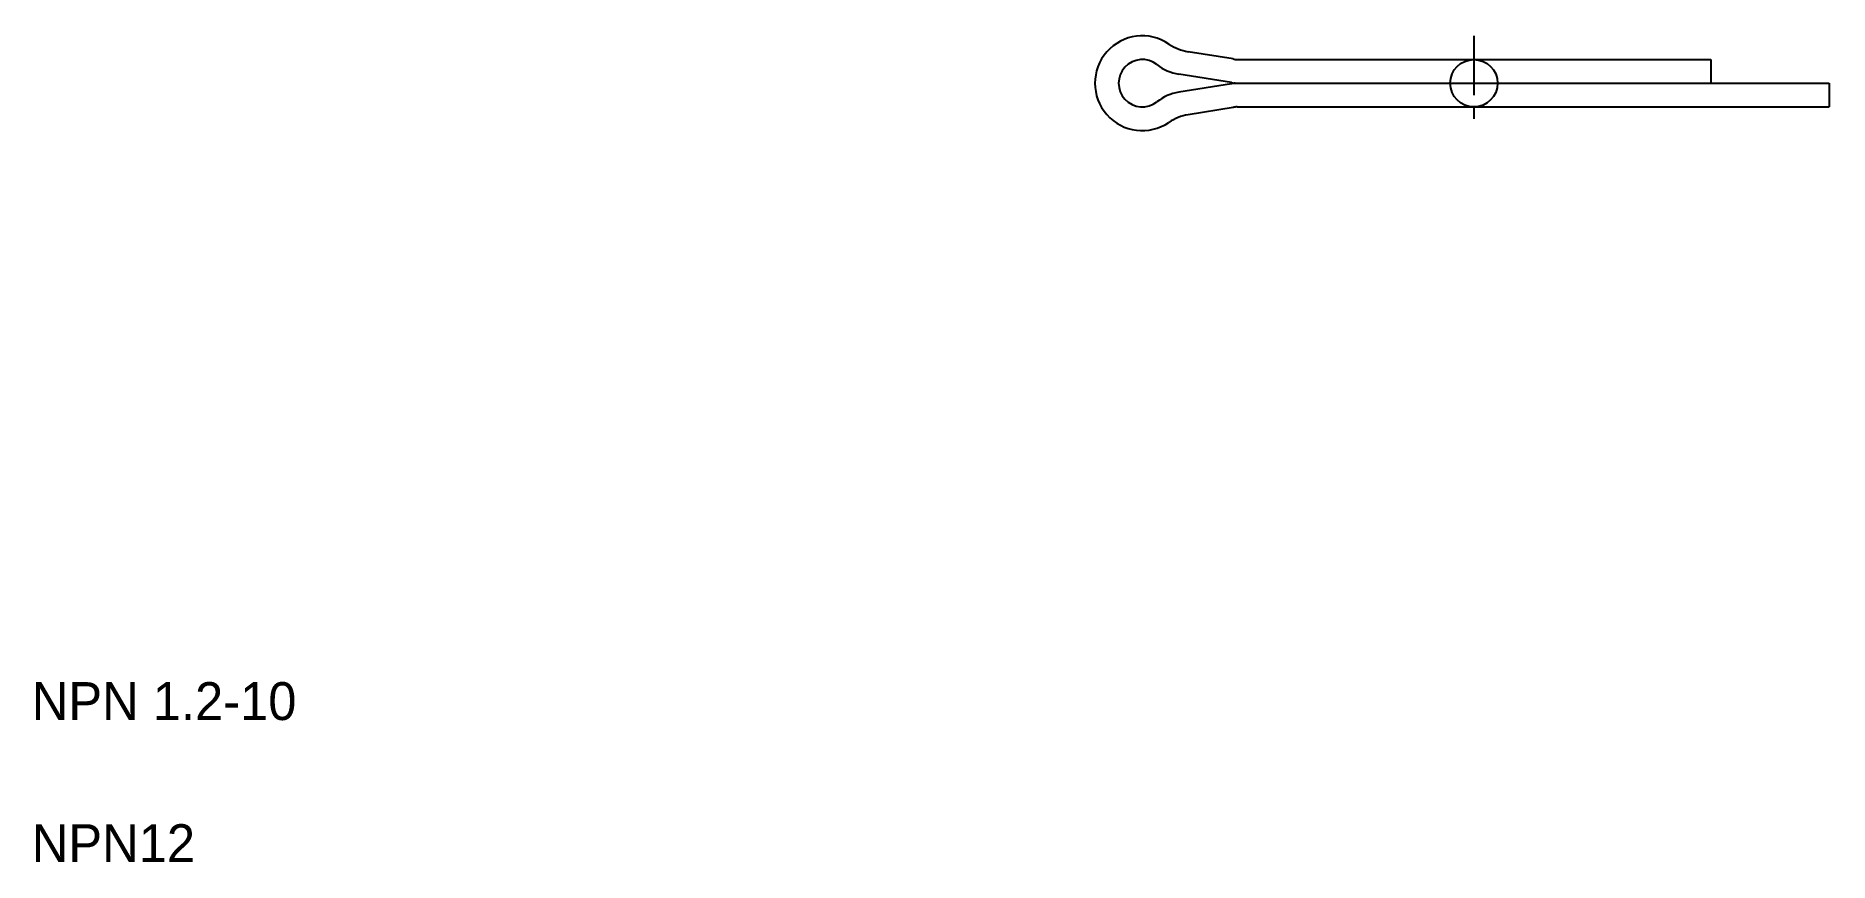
# Model space of a CAD drawing. Extents: x 2.1 to 39.9, y 2 to 19.4.
import ezdxf

# ---------------------------------------------------------------- set-up
doc = ezdxf.new("R2010")
doc.units = 0
doc.linetypes.add('CENTER', pattern=[2, 1.25, -0.25, 0.25, -0.25])
doc.layers.get('0').update_dxf_attribs({"linetype": 'CONTINUOUS'})
doc.layers.add('CENTER', color=1, linetype='CENTER')

msp = doc.modelspace()

# ---------------------------------------------------------------- linework, layer by layer
at = {"color": 7, "linetype": 'CONTINUOUS'}
for p, q in [((27.368, 18.956), (26.415, 19.109)), ((27.447, 18.944), (37.447, 18.944)), ((37.447, 18.944), (37.447, 18.444)), ((27.328, 18.456), (26.217, 18.634)), ((27.328, 18.431), (26.217, 18.253)), ((27.407, 18.444), (39.947, 18.444)), ((39.947, 18.444), (39.947, 17.944)), ((27.368, 17.931), (26.415, 17.778)), ((27.447, 17.944), (39.947, 17.944)), ((30.572, 17.944), (30.572, 17.944)), ((33.697, 17.944), (33.697, 17.944))]:
    msp.add_line(p, q, dxfattribs=at)
at = {"color": 3, "linetype": 'CONTINUOUS'}
msp.add_circle((32.447, 18.444), 0.5, dxfattribs=at)
at = {"color": 7, "linetype": 'CONTINUOUS'}
for centre, radius, start, end in [((25.447, 18.444), 1, 55.7258, 304.2742), ((25.447, 18.444), 0.5, 51.7514, 308.2486), ((26.573, 20.096), 1, 235.7258, 260.8992), ((27.447, 19.196), 0.253, 251.8412, 269.9572), ((26.375, 19.622), 1, 231.7514, 260.8992), ((26.375, 17.266), 1, 99.1008, 128.2486), ((27.407, 18.696), 0.253, 251.8412, 269.9572), ((27.407, 18.191), 0.253, 90.0428, 108.1588), ((27.447, 17.691), 0.253, 90.0428, 108.1588), ((26.573, 16.791), 1, 99.1008, 124.2742)]:
    msp.add_arc(centre, radius, start, end, dxfattribs=at)
at = {"layer": 'CENTER', "color": 1, "linetype": 'CENTER'}
msp.add_line((32.447, 19.444), (32.447, 17.444), dxfattribs=at)

# ---------------------------------------------------------------- texts
at = {"color": 7, "linetype": 'CONTINUOUS'}
for s, p in [('NPN 1.2-10', (2, 5)), ('NPN12', (2, 2))]:
    msp.add_text(s, height=0.8, dxfattribs=at).set_placement(p)

doc.saveas('drawing.dxf')
